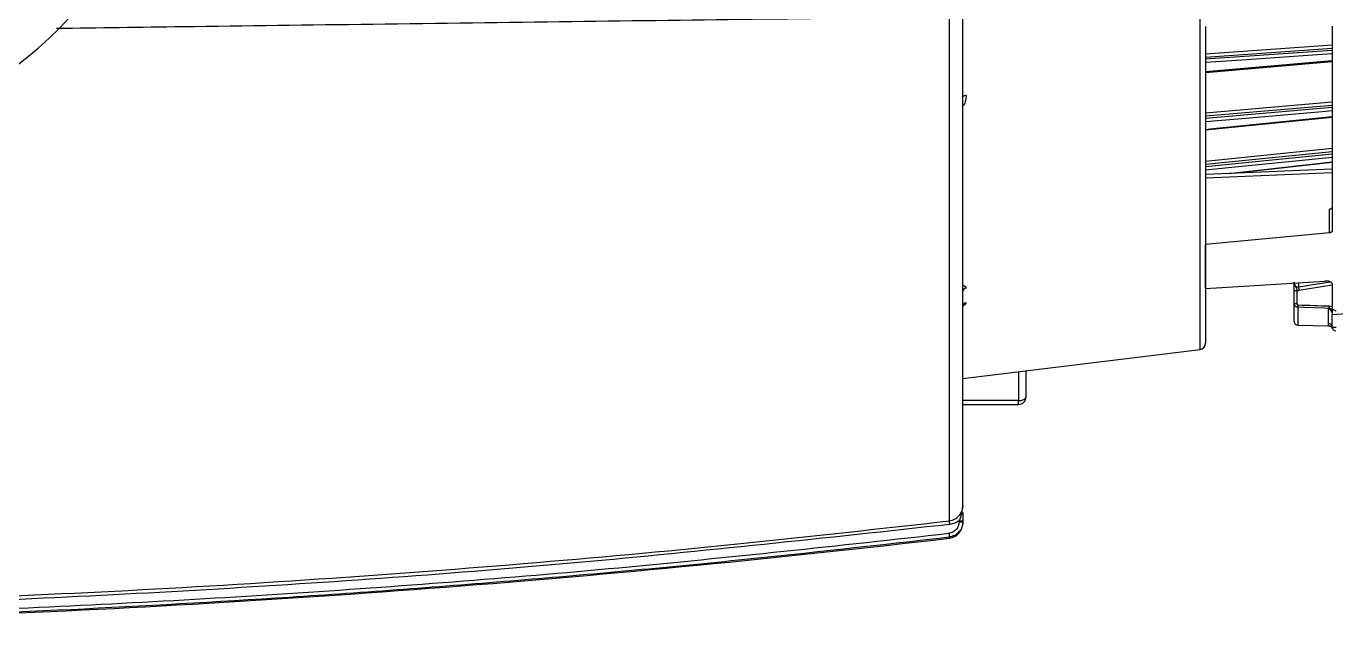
# Model space of a CAD drawing. Extents: x 6 to 134, y 3 to 97.
# Drawn here: x 100.84 to 106.02, y 38.11 to 40.47 of the extents above; entities that cross this region are included whole.
import ezdxf

# ---------------------------------------------------------------- set-up
doc = ezdxf.new("R2010")
doc.units = 0
doc.header["$MEASUREMENT"] = 0
doc.layers.add('OBJECT', color=7, linetype='CONTINUOUS')

msp = doc.modelspace()

# ---------------------------------------------------------------- linework, layer by layer
at = {"layer": 'OBJECT'}
for p, q in [((104.4901, 38.5168), (104.4901, 40.5082)), ((105.4812, 39.1943), (105.4812, 40.5162)), ((106.0031, 40.4726), (106.0031, 39.6618)), ((105.5031, 40.3627), (106.0031, 40.3978)), ((106.0031, 40.3837), (105.5031, 40.3486)), ((105.5031, 40.3423), (106.0031, 40.3774)), ((105.5031, 40.289), (106.0031, 40.3327)), ((105.5031, 40.1298), (106.0031, 40.1731)), ((106.0031, 40.159), (105.5031, 40.1156)), ((105.5031, 40.1081), (106.0031, 40.1515)), ((105.5031, 40.0617), (106.0031, 40.1123)), ((105.5031, 39.939), (106.0031, 39.9893)), ((106.0031, 39.9755), (105.5031, 39.9253)), ((105.5031, 39.9167), (106.0031, 39.967)), ((105.5935, 39.8897), (106.0031, 39.9355)), ((105.6116, 39.8904), (106.0031, 39.9342)), ((106.0031, 39.9068), (105.5031, 39.8859)), ((106.0031, 39.8918), (105.5031, 39.8709)), ((105.9934, 39.6553), (105.9934, 39.749)), ((105.9934, 39.6553), (105.5031, 39.6095)), ((105.5031, 39.4349), (105.5031, 39.6095)), ((105.5031, 39.4349), (105.9741, 39.4645)), ((105.8707, 39.4413), (105.9962, 39.4613)), ((105.8707, 39.458), (105.8707, 39.4413)), ((105.8531, 39.4274), (105.8638, 39.4274)), ((105.8531, 39.3756), (105.8531, 39.4274)), ((105.8638, 39.4274), (105.8638, 39.3756)), ((106.0031, 39.4484), (105.8722, 39.4275)), ((106.0031, 39.4541), (106.0031, 39.3329)), ((105.8531, 39.3756), (105.8638, 39.3756)), ((105.8531, 39.305), (105.8531, 39.3756)), ((105.8679, 39.3607), (105.8679, 39.29)), ((105.9884, 39.2971), (105.9884, 39.3531)), ((106.0031, 39.2822), (106.0031, 39.3329)), ((105.8679, 39.29), (105.989, 39.2879)), ((106.0031, 39.2822), (106.0191, 39.2822)), ((106.0039, 39.2775), (106.0037, 39.2783)), ((104.5431, 39.0791), (105.4812, 39.1943)), ((104.7631, 39.1061), (104.7631, 38.9919)), ((104.7931, 39.0069), (104.7931, 39.1098)), ((104.7631, 38.9919), (104.5431, 38.9919)), ((104.7631, 38.9769), (104.7631, 38.9919)), ((104.5431, 38.9769), (104.7631, 38.9769)), ((104.5417, 38.5638), (104.5431, 38.5767)), ((104.5434, 38.5773), (104.5422, 38.5661)), ((104.5282, 38.5122), (104.5282, 38.517)), ((104.5431, 38.5173), (104.5431, 38.5126)), ((104.4901, 38.4482), (104.4901, 38.4529))]:
    msp.add_line(p, q, dxfattribs=at)
at = {"layer": 'OBJECT', "flags": 128}
for points in [[(106.0031, 40.3632), (105.9642, 40.3605), (105.6466, 40.3382), (105.5031, 40.3282)], [(105.5031, 40.2924), (105.5332, 40.2951), (106.0031, 40.3362)], [(104.5431, 40.1912), (104.5434, 40.1927), (104.5441, 40.1941), (104.5453, 40.1954), (104.5469, 40.1966), (104.5489, 40.1976), (104.5512, 40.1984), (104.5537, 40.199), (104.5563, 40.1993)], [(106.0031, 40.1372), (105.9642, 40.1339), (105.6466, 40.1063), (105.5031, 40.0939)], [(105.5031, 40.0639), (105.5332, 40.067), (106.0031, 40.1145)], [(106.0031, 39.9531), (105.9642, 39.9492), (105.6466, 39.9173), (105.5031, 39.9029)], [(105.9914, 39.3563), (105.9714, 39.357), (105.8916, 39.3598), (105.8679, 39.3607)], [(104.7631, 38.9919), (104.769, 38.9922), (104.7746, 38.993), (104.7798, 38.9944), (104.7843, 38.9963), (104.7881, 38.9985), (104.7909, 39.0011), (104.7926, 39.004), (104.7931, 39.0069)]]:
    msp.add_lwpolyline(points, dxfattribs=at)
at = {"layer": 'OBJECT'}
for centre, radius, start, end in [((99.9031, 41.517), 1.5, 209.9264, 65.3757), ((104.5568, 39.423), 0.0137, 92.1342, 175.8323), ((105.98, 39.4466), 0.1095, 182.8091, 190.0826), ((104.557, 39.3648), 0.0139, 92.9322, 176.6104), ((105.8063, 39.3709), 0.0624, 350.5903, 359.5183), ((105.9884, 39.3383), 0.0148, 0.8588, 89.8729), ((105.9302, 39.3665), 0.062, 350.5612, 359.5579), ((105.8681, 39.305), 0.015, 180, 269), ((105.9882, 39.2821), 0.015, 0.1176, 89.1227), ((106.0181, 39.2822), 0.015, 180, 269), ((105.4781, 39.2191), 0.025, 277, 0), ((104.7631, 39.0069), 0.03, 270, 0), ((96.8011, 37.6036), 7.7431, 6.66576, 6.77359), ((104.4831, 38.5078), 0.06, 276.6732, 0), ((104.5319, 38.66), 0.1431, 268.5058, 274.5007), ((104.5319, 38.6553), 0.1431, 268.5058, 274.5007), ((98.6031, 88.765), 50.66, 272.14401, 276.67316), ((112.0323, 39.3483), 7.5952, 186.66015, 186.77016)]:
    msp.add_arc(centre, radius, start, end, dxfattribs=at)
for centre, major_axis, ratio, start_param, end_param in [((105.8681, 39.4593), (-0.002, 0.0181), 0.822743, 1.439441, 3.181279), ((105.8671, 39.4593), (-0.0053, 0.0318), 0.929595, 2.851712, 3.134424), ((123.9966, 41.477), (37.5393, 0), 0.064085, 4.208421, 4.212173), ((89.2919, 41.517), (30.3646, 0), 0.08615, 5.295177, 5.319034)]:
    msp.add_ellipse(centre, major_axis=major_axis, ratio=ratio, start_param=start_param, end_param=end_param, dxfattribs=at)
for points, knots in [([(104.4901, 40.5082), (104.2461, 40.5052), (103.7493, 40.499), (102.9892, 40.4893), (102.2224, 40.4793), (101.5431, 40.4703), (101.1262, 40.4646), (100.9603, 40.4624)], [0, 0, 0, 0, 0.207982, 0.423517, 0.646611, 0.859369, 1, 1, 1, 1]), ([(104.5431, 38.5767), (104.5431, 38.5854), (104.5431, 38.6028), (104.5431, 38.6615), (104.5431, 38.7451), (104.5431, 38.8563), (104.5431, 38.9939), (104.5431, 39.1565), (104.5431, 39.3418), (104.5431, 39.5474), (104.5431, 39.7693), (104.5431, 40.0044), (104.5431, 40.2482), (104.5431, 40.4184), (104.5431, 40.5028)], [0, 0, 0, 0, 0.080292, 0.161895, 0.244722, 0.329339, 0.414466, 0.5, 0.585539, 0.670666, 0.755278, 0.83811, 0.919711, 1, 1, 1, 1]), ([(105.5031, 40.471), (105.5031, 40.4282), (105.5031, 40.3227), (105.5031, 40.1646), (105.5031, 39.968), (105.5031, 39.763), (105.5031, 39.5667), (105.5031, 39.4104), (105.5031, 39.2996), (105.5031, 39.2315), (105.5031, 39.2232), (105.5031, 39.2191)], [0, 0, 0, 0, 0.057335, 0.141094, 0.226065, 0.3561, 0.487486, 0.618872, 0.748907, 0.876322, 1, 1, 1, 1]), ([(104.5563, 40.1993), (104.5558, 40.1924), (104.5548, 40.1794), (104.5508, 40.1649), (104.5456, 40.1589), (104.5448, 40.1581)], [0, 0, 0, 0, 0.489595, 0.928151, 1, 1, 1, 1]), ([(105.9934, 39.749), (105.9946, 39.7492), (105.9968, 39.7496), (105.9998, 39.751), (106.002, 39.7527), (106.003, 39.7544), (106.0031, 39.7555), (106.0031, 39.7558)], [0, 0, 0, 0, 0.220975, 0.441907, 0.663713, 0.88522, 1, 1, 1, 1]), ([(106.0031, 39.6618), (106.003, 39.6611), (106.0028, 39.6598), (106.0011, 39.6579), (105.9985, 39.6564), (105.9958, 39.6556), (105.9941, 39.6554), (105.9934, 39.6553)], [0, 0, 0, 0, 0.219651, 0.439264, 0.659733, 0.880541, 1, 1, 1, 1]), ([(105.8531, 39.4274), (105.8531, 39.4304), (105.8531, 39.4364), (105.8531, 39.4455), (105.8531, 39.4527), (105.8531, 39.4572), (105.8531, 39.4596), (105.8531, 39.46), (105.8531, 39.46)], [0, 0, 0, 0, 0.2008618, 0.4012668, 0.697466, 0.9405125, 0.9955155, 1, 1, 1, 1]), ([(105.8535, 39.4569), (105.8536, 39.4558), (105.8539, 39.4527), (105.8564, 39.446), (105.8609, 39.4401), (105.8632, 39.433), (105.8636, 39.4291), (105.8638, 39.4274)], [0, 0, 0, 0, 0.102883, 0.292772, 0.671338, 0.856543, 1, 1, 1, 1]), ([(106.0031, 39.4541), (106.003, 39.4548), (106.0027, 39.457), (105.9996, 39.4602), (105.993, 39.463), (105.9842, 39.4647), (105.9774, 39.4646), (105.9741, 39.4645)], [0, 0, 0, 0, 0.119375, 0.340233, 0.560698, 0.78033, 1, 1, 1, 1]), ([(104.5431, 39.448), (104.5447, 39.4476), (104.5496, 39.4466), (104.5549, 39.4426), (104.5558, 39.4387), (104.5563, 39.4367)], [0, 0, 0, 0, 0.195055, 0.59653, 1, 1, 1, 1]), ([(104.5563, 39.3787), (104.5558, 39.3768), (104.5549, 39.3731), (104.5495, 39.3684), (104.5444, 39.3664), (104.5426, 39.3657)], [0, 0, 0, 0, 0.393128, 0.785977, 1, 1, 1, 1]), ([(105.8679, 39.3607), (105.8662, 39.3609), (105.8628, 39.3613), (105.8584, 39.364), (105.855, 39.3678), (105.8534, 39.3719), (105.8532, 39.3746), (105.8531, 39.3756)], [0, 0, 0, 0, 0.218103, 0.434226, 0.651153, 0.868897, 1, 1, 1, 1]), ([(105.8638, 39.3756), (105.8639, 39.375), (105.864, 39.3738), (105.8649, 39.3722), (105.8662, 39.371), (105.8676, 39.3704), (105.8684, 39.3704), (105.8687, 39.3703)], [0, 0, 0, 0, 0.2270731, 0.4541632, 0.6800436, 0.8999998, 1, 1, 1, 1]), ([(105.9884, 39.3531), (105.9887, 39.354), (105.9891, 39.3551), (105.9909, 39.3561), (105.9914, 39.3563)], [0, 0, 0, 0, 0.7675467, 1, 1, 1, 1]), ([(106.0191, 39.3457), (106.0191, 39.3457), (106.0123, 39.349), (106.0039, 39.355), (105.9939, 39.356), (105.9914, 39.3563)], [0, 0, 0, 0, 0.005395, 0.748175, 1, 1, 1, 1]), ([(105.9922, 39.366), (105.9955, 39.3658), (105.9994, 39.3655), (106.0026, 39.3634), (106.0031, 39.3631)], [0, 0, 0, 0, 0.833403, 1, 1, 1, 1]), ([(105.9891, 39.291), (105.9892, 39.2901), (105.9895, 39.2882), (105.9888, 39.2941), (105.9884, 39.2971)], [0, 0, 0, 0, 0.483741, 1, 1, 1, 1]), ([(105.989, 39.2877), (105.9901, 39.2878), (105.9925, 39.2879), (105.9959, 39.2867), (105.9988, 39.2849), (106.0008, 39.283), (106.0019, 39.2815), (106.0025, 39.2805), (106.003, 39.2797), (106.0034, 39.2788), (106.0036, 39.2783), (106.0036, 39.2783), (106.0036, 39.2783)], [0, 0, 0, 0, 0.068498, 0.156447, 0.231119, 0.293302, 0.340753, 0.381063, 0.431817, 0.521968, 0.748978, 1, 1, 1, 1]), ([(104.4901, 38.5168), (104.4971, 38.5184), (104.5114, 38.5216), (104.5281, 38.5352), (104.538, 38.5502), (104.5407, 38.5601), (104.5417, 38.5638)], [0, 0, 0, 0, 0.285733, 0.586842, 0.843318, 1, 1, 1, 1]), ([(104.5398, 38.5566), (104.5392, 38.5522), (104.5374, 38.5388), (104.5319, 38.5258), (104.5282, 38.517)], [0, 0, 0, 0, 0.32704, 1, 1, 1, 1]), ([(104.5431, 38.5493), (104.5431, 38.544), (104.5431, 38.534), (104.5431, 38.5227), (104.5431, 38.5173)], [0, 0, 0, 0, 0.52983, 1, 1, 1, 1]), ([(98.6031, 38.1733), (98.8868, 38.1746), (99.452, 38.1773), (100.2964, 38.1993), (101.1439, 38.2345), (101.9976, 38.2845), (102.8493, 38.3493), (103.6808, 38.4257), (104.2238, 38.4868), (104.4901, 38.5168)], [0, 0, 0, 0, 0.144222, 0.287378, 0.429468, 0.575454, 0.722208, 0.863723, 1, 1, 1, 1]), ([(104.4918, 38.5024), (104.0029, 38.4491), (103.0249, 38.3427), (101.5529, 38.2383), (100.0787, 38.1708), (99.095, 38.1627), (98.6031, 38.1587)], [0, 0, 0, 0, 0.249972, 0.5, 0.749997, 1, 1, 1, 1]), ([(104.5282, 38.5122), (104.5276, 38.5068), (104.5264, 38.4958), (104.5175, 38.4817), (104.5045, 38.4711), (104.4938, 38.4686), (104.4884, 38.4674)], [0, 0, 0, 0, 0.250501, 0.500077, 0.750009, 1, 1, 1, 1]), ([(104.5431, 38.5126), (104.5429, 38.5083), (104.5423, 38.5), (104.5377, 38.4861), (104.5281, 38.4711), (104.5113, 38.4577), (104.4971, 38.4545), (104.4901, 38.4529)], [0, 0, 0, 0, 0.150463, 0.284207, 0.500795, 0.757106, 1, 1, 1, 1]), ([(104.5282, 38.517), (104.5226, 38.5133), (104.5115, 38.506), (104.4984, 38.5036), (104.4918, 38.5024)], [0, 0, 0, 0, 0.498577, 1, 1, 1, 1]), ([(99.2502, 38.1282), (99.6877, 38.137), (100.5629, 38.1546), (101.874, 38.2248), (103.1833, 38.3243), (104.0534, 38.4197), (104.4884, 38.4674)], [0, 0, 0, 0, 0.250003, 0.5, 0.750017, 1, 1, 1, 1]), ([(99.26, 38.1137), (99.5547, 38.119), (100.1406, 38.1295), (101.0138, 38.1645), (101.8941, 38.2137), (102.7734, 38.279), (103.6439, 38.3579), (104.2117, 38.4217), (104.4901, 38.4529)], [0, 0, 0, 0, 0.168616, 0.33527, 0.499962, 0.673057, 0.839736, 1, 1, 1, 1])]:
    msp.add_open_spline(points, degree=3, knots=knots, dxfattribs=at)

doc.saveas('drawing.dxf')
